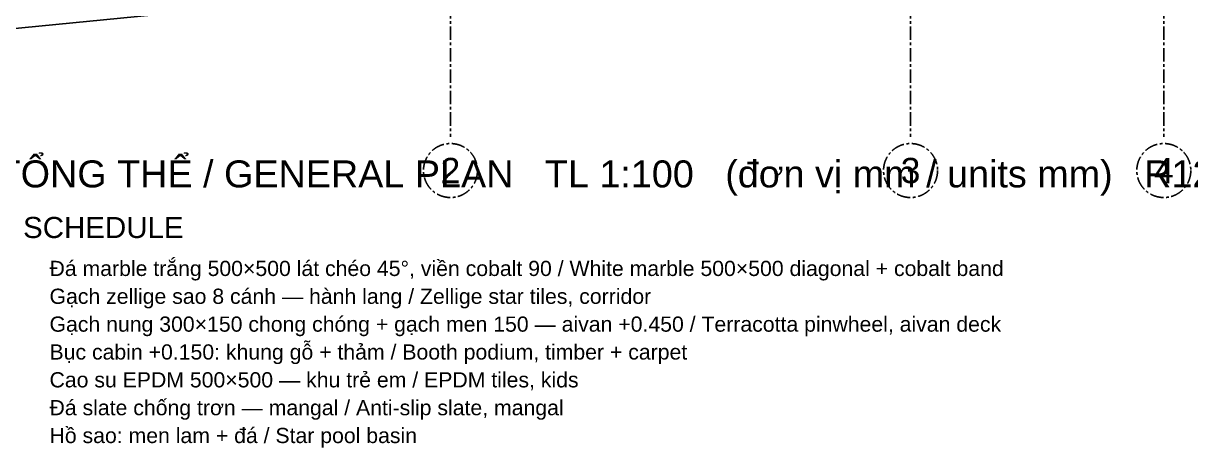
# Model space of a CAD drawing. Header units: millimetres. Extents: x -2320 to 44593, y -183000 to 30400.
# Drawn here: x 4790 to 18618, y -18284 to -13256 of the extents above; entities that cross this region are included whole.
import ezdxf
from ezdxf.enums import TextEntityAlignment as Align

# ---------------------------------------------------------------- set-up
doc = ezdxf.new("R2010")
doc.units = ezdxf.units.MM
doc.header["$LTSCALE"] = 50
doc.linetypes.add('CENTER', pattern=[5.08, 3.175, -0.635, 0.635, -0.635])
for name, color, linetype in [('A-FURN-BASE', 9, 'Continuous'), ('A-TEXT', 7, 'Continuous'), ('S-GRID', 8, 'CENTER')]:
    doc.layers.add(name, color=color, linetype=linetype)
doc.styles.add('VN', font='arial.ttf')

msp = doc.modelspace()

# ---------------------------------------------------------------- linework, layer by layer
at = {"layer": 'A-FURN-BASE'}
msp.add_lwpolyline([(4492, -12312), (9288, -12312), (9286.8, -12864.1), (3399.7, -13443.8), (3112.6, -12309.1), (3708, -12312), (3708, -13030.5), (4492, -13030.5)], close=True, dxfattribs=at)
at = {"layer": 'S-GRID'}
for p, q in [((9850, 2200), (9850, -14600)), ((15300, 2200), (15300, -14600)), ((18300, 2200), (18300, -14600))]:
    msp.add_line(p, q, dxfattribs=at)
for centre in [(9850, -15000), (15300, -15000), (18300, -15000)]:
    msp.add_circle(centre, 320, dxfattribs=at)

# ---------------------------------------------------------------- texts
at = {"layer": 'A-TEXT', "style": 'VN'}
for s, height, p in [('SAMARKAND — MẶT BẰNG TỔNG THỂ / GENERAL PLAN   TL 1:100   (đơn vị mm / units mm)   R12-v12.1', 320, (-1500, -15200)), ('BẢNG DIỆN TÍCH SÀN / FLOOR AREA SCHEDULE', 250, (-1500, -15800)), ('Đá marble trắng 500×500 lát chéo 45°, viền cobalt 90 / White marble 500×500 diagonal + cobalt band', 180, (5100, -16250)), ('Gạch zellige sao 8 cánh — hành lang / Zellige star tiles, corridor', 180, (5100, -16580)), ('Gạch nung 300×150 chong chóng + gạch men 150 — aivan +0.450 / Terracotta pinwheel, aivan deck', 180, (5100, -16910)), ('Bục cabin +0.150: khung gỗ + thảm / Booth podium, timber + carpet', 180, (5100, -17240)), ('Cao su EPDM 500×500 — khu trẻ em / EPDM tiles, kids', 180, (5100, -17570)), ('Đá slate chống trơn — mangal / Anti-slip slate, mangal', 180, (5100, -17900)), ('Hồ sao: men lam + đá / Star pool basin', 180, (5100, -18230))]:
    msp.add_text(s, height=height, dxfattribs=at).set_placement(p)
at = {"layer": 'S-GRID', "style": 'VN'}
for s, p in [('2', (9850, -15000)), ('3', (15300, -15000)), ('4', (18300, -15000))]:
    msp.add_text(s, height=300, dxfattribs=at).set_placement(p, align=Align.MIDDLE_CENTER)

doc.saveas('drawing.dxf')
